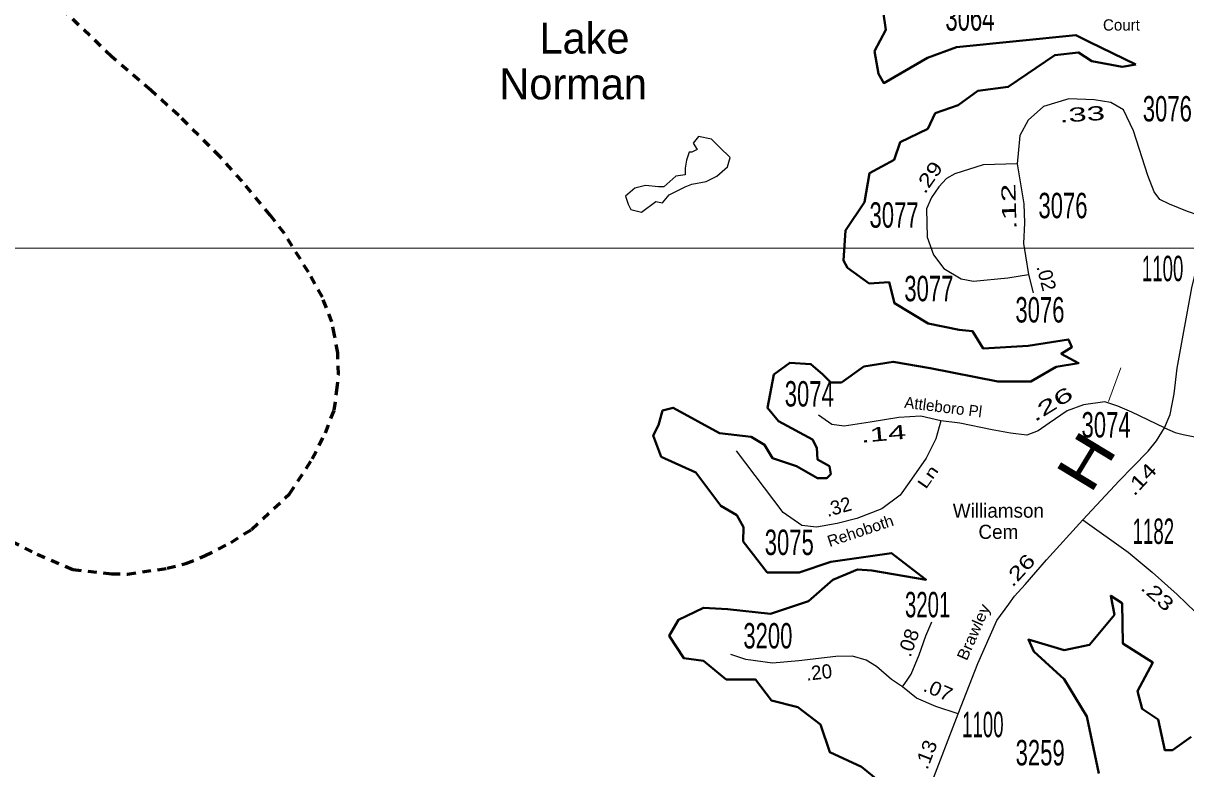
# Model space of a CAD drawing. Extents: x 418482 to 457047, y 194660 to 258388.
# Drawn here: x 433153 to 435213, y 198388 to 199709 of the extents above; entities that cross this region are included whole.
import ezdxf
from ezdxf.enums import TextEntityAlignment as Align

# ---------------------------------------------------------------- set-up
doc = ezdxf.new("R2010")
doc.units = 0
doc.header["$LTSCALE"] = 10
doc.linetypes.add('SHORT_DASHED', pattern=[2.7, 1.5, -1.2])
for name, color, linetype, lineweight in [('11', 7, 'Continuous', 40), ('17', 7, 'Continuous', 25), ('22', 7, 'Continuous', 25), ('32', 7, 'Continuous', 25), ('35', 7, 'Continuous', 13), ('52', 7, 'SHORT_DASHED', 60), ('60', 7, 'Continuous', 40), ('61', 7, 'Continuous', 13), ('63', 7, 'Continuous', 13), ('8', 7, 'Continuous', 25)]:
    doc.layers.add(name, color=color, linetype=linetype, lineweight=lineweight)
doc.layers.add('21', color=7, linetype='Continuous')

msp = doc.modelspace()

# ---------------------------------------------------------------- linework, layer by layer
at = {"layer": '32'}
for points in [[(435257.92, 199361.18), (435216.59, 199375.28), (435184.58, 199388.1), (435167.19, 199396.34), (435157.13, 199410.07), (435146.15, 199439.36), (435120.54, 199518.08), (435103.16, 199555.62), (435080.29, 199568.43), (435051.01, 199573.01), (435006.19, 199574.84), (434961.36, 199561.11), (434933.92, 199537.31), (434919.28, 199509.85), (434916.54, 199477.81), (434914.71, 199459.5)], [(434914.71, 199459.5), (434854.33, 199457.67), (434804.02, 199442.11), (434789.38, 199433.87), (434775.66, 199419.22), (434762.85, 199400), (434753.71, 199379.86), (434754.95, 199329.79)], [(434914.71, 199459.5), (434926.6, 199389.01), (434927.52, 199355.14), (434925.69, 199318.53), (434929.35, 199296.56), (434934.84, 199263.6), (434943.07, 199231.56)], [(435175.8, 198992.05), (435185.55, 199015.57), (435192.67, 199052.28), (435198.28, 199097.91), (435207.38, 199149.76), (435223.78, 199240.3), (435242.85, 199318.27), (435257.92, 199361.18)], [(434754.95, 199329.79), (434766.51, 199298.39), (434784.81, 199274.59), (434815, 199256.28), (434836.95, 199251.7), (434898.24, 199258.11), (434934.84, 199263.6)], [(435175.8, 198992.05), (435117.77, 199020.21), (435092.69, 199030.67), (435069.7, 199037.98), (435031.79, 199033.18), (435002.83, 199022.3), (434971.49, 199000.34), (434951.63, 198986.75), (434931.78, 198979.43), (434902.52, 198982.57), (434870.13, 198988.84), (434812.66, 199000.34), (434779.23, 199004.53)], [(434779.23, 199004.53), (434743.7, 199012.89), (434705.04, 199010.8), (434653.84, 199002.43), (434607.87, 198995.12), (434585.92, 198998.25), (434562.41, 199014.87)], [(434779.23, 199004.53), (434770.19, 198972.86), (434752.96, 198938.38), (434722.82, 198895.29), (434706.89, 198872.73), (434674.5, 198848.68), (434630.23, 198831.73), (434595.33, 198822.6), (434558.76, 198816.32), (434532.63, 198819.46), (434500, 198842.38), (434417.07, 198951.31)], [(435031.03, 198829.39), (435095.22, 198898.52), (435119.47, 198923.38), (435146.67, 198950.59), (435161.46, 198968.94), (435175.8, 198992.05)], [(435175.8, 198992.05), (435194.56, 198983.84), (435208.76, 198980.29), (435229.46, 198976.15), (435254.29, 198975.56), (435267.9, 198977.33), (435283.86, 198980.29), (435295.69, 198985.02), (435304.56, 198990.35), (435311.15, 198998.35)], [(434810.18, 198485.54), (434844.82, 198574.75), (434878.34, 198651.05), (434899.68, 198679.74), (434910.04, 198694.23), (434928.94, 198714.94), (434966.73, 198758.71), (435031.03, 198829.39)], [(435031.03, 198829.39), (435110.97, 198772.28), (435153.49, 198736.66), (435197.83, 198697.16), (435262.03, 198635.54), (435301.57, 198596.8), (435313.99, 198586.8)], [(434711.19, 198533.68), (434720.67, 198546.88), (434726.86, 198555.82), (434740.69, 198589.95), (434752.68, 198624.09), (434763.24, 198648.48)], [(434711.19, 198533.68), (434691.83, 198546.59), (434665.1, 198569.66), (434646.66, 198580.73), (434622.69, 198588.11), (434593.19, 198587.18), (434527.73, 198579.8), (434480.71, 198575.19), (434433.7, 198581.65), (434406.96, 198590.87)], [(434810.18, 198485.54), (434770.19, 198498.62), (434736.08, 198513.38), (434711.19, 198533.68)], [(434725.06, 198294.5), (434744.86, 198329.13), (434760.7, 198358.11), (434810.18, 198485.54)]]:
    msp.add_lwpolyline(points, dxfattribs=at)
at = {"layer": '35'}
msp.add_line((435076.16, 199038.8), (435098.44, 199098.63), dxfattribs=at)
at = {"layer": '52'}
msp.add_lwpolyline([(433131.65, 198791.7), (433177.53, 198768.21), (433241.02, 198741.31), (433309.79, 198733.83), (433337.84, 198733.26), (433408.18, 198743.44), (433441.28, 198751.92), (433474.49, 198765.28), (433521.33, 198789.34), (433557.77, 198812.4), (433624.91, 198875.09), (433665.19, 198937.1), (433688.69, 198983.59), (433704.13, 199023.53), (433709.11, 199058.8), (433711.51, 199086.81), (433710.45, 199125.26), (433704.98, 199156.47), (433699.96, 199179.75), (433683.16, 199223.39), (433658.44, 199267.81), (433615.91, 199336.36), (433591.54, 199367.96), (433540.92, 199428.75), (433502.15, 199472.22), (433428.6, 199545.07), (433379.5, 199589.97), (433309.94, 199649.31), (433157.98, 199795.7)], dxfattribs=at)
at = {"layer": '60'}
for points in [[(435125.08, 199635.6), (435042.09, 199675.71), (435018.6, 199687.46), (434807.24, 199666.31), (434755.57, 199647.51), (434678.07, 199602.86), (434668.68, 199619.31), (434661.63, 199659.26), (434681.52, 199696.78), (434676.82, 199729.68)], [(434286.22, 199023.08), (434304.82, 199027.7), (434387.02, 198983.04), (434443.38, 198975.99), (434466.86, 198961.89), (434480.96, 198938.39), (434523.23, 198924.29), (434560.8, 198903.14), (434577.24, 198903.14), (434584.29, 198910.19), (434581.94, 198924.29), (434560.8, 198936.04), (434559.31, 198956.55), (434552, 198971.7), (434491.66, 199003.94), (434471.84, 199027.34), (434483.3, 199086.45), (434511.49, 199107.6), (434549.06, 199105.25), (434570.2, 199086.45), (434584.29, 199072.35), (434603.08, 199072.35), (434643, 199100.55), (434694.51, 199109.34), (434760.27, 199097.59), (434880.04, 199074.09), (434938.76, 199074.09), (434983.38, 199099.94), (435023.3, 199106.99), (434992.77, 199123.44), (435011.56, 199135.19), (435005.25, 199148.67), (434934.06, 199137.54), (434854.21, 199132.84), (434835.42, 199163.39), (434811.94, 199165.74), (434756.84, 199176.69), (434696.86, 199212.75), (434687.47, 199250.35), (434652.24, 199248), (434613.88, 199275.61), (434606.56, 199288.78), (434610.22, 199341.72), (434644.06, 199392.06), (434652.59, 199442.92), (434696.47, 199467.05), (434707.16, 199497.86), (434755.91, 199521.88), (434769.34, 199549.64), (434810.19, 199563.81), (434844.82, 199588.76), (434898.83, 199595.81), (434981.03, 199652.21), (435023.3, 199656.91), (435046.86, 199641.55), (435100.33, 199631.64), (435125.08, 199635.6)], [(434676.22, 198361.18), (434638.64, 198391.73), (434582.28, 198417.58), (434565.84, 198466.94), (434525.91, 198497.49), (434478.94, 198509.24), (434450.51, 198546.56), (434429.37, 198546.56), (434398.84, 198546.56), (434358.92, 198579.46), (434323.69, 198584.16), (434297.86, 198624.11), (434314.3, 198652.31), (434358.92, 198673.46), (434401.19, 198671.11), (434477.34, 198663.06), (434544.45, 198685.21), (434587.66, 198722.86), (434631.34, 198741.61), (434657.18, 198739.26), (434753.04, 198723.06), (434691.81, 198770.4), (434584.29, 198755.09), (434527.93, 198736.29), (434471.56, 198736.29), (434429.19, 198791.09), (434429.29, 198816.19), (434417.55, 198837.34), (434389.36, 198853.79), (434345.06, 198912.84), (434283.68, 198940.74), (434269.59, 198978.34), (434278.99, 198997.14), (434286.22, 199023.08)], [(435059.02, 198379.98), (435037.88, 198481.04), (434997.96, 198546.84), (434943.94, 198596.19), (434934.55, 198617.34), (434997.96, 198598.54), (435042.58, 198607.94), (435086.71, 198661.26), (435080.22, 198694.92), (435100.34, 198681.52), (435101.56, 198610.45), (435154.82, 198576.66), (435127.78, 198525.89), (435136.03, 198494.41), (435164.21, 198475.6), (435175.95, 198421.55), (435190.04, 198421.55), (435222.92, 198445.05)]]:
    msp.add_lwpolyline(points, dxfattribs=at)
at = {"layer": '61', "lineweight": 25}
msp.add_lwpolyline([(434337.78, 199423.72), (434363.61, 199428.42), (434382.4, 199437.82), (434401.19, 199454.27), (434405.89, 199470.72), (434387.1, 199489.52), (434373.01, 199503.62), (434349.52, 199508.32), (434340.13, 199496.57), (434347.17, 199484.82), (434337.78, 199480.12), (434333.08, 199480.12), (434328.39, 199466.02), (434326.04, 199451.92), (434326.04, 199440.17), (434309.6, 199437.82), (434288.46, 199419.02), (434279.07, 199419.02), (434255.58, 199421.37), (434236.8, 199416.67), (434220.36, 199402.57), (434225.05, 199388.47), (434229.75, 199379.07), (434248.54, 199374.37), (434274.37, 199393.17), (434286.11, 199390.82), (434297.86, 199404.92), (434326.04, 199419.02)], close=True, dxfattribs=at)
at = {"layer": '63'}
msp.add_lwpolyline([(436949.6, 199310.67), (431018.17, 199310.67), (431018.17, 195523.46), (436949.6, 195523.46)], close=True, dxfattribs=at)

# ---------------------------------------------------------------- texts
at = {"layer": '11'}
msp.add_text('Court', height=20, dxfattribs=at).set_placement((435099.28, 199695.69), align=Align.CENTER)
msp.add_text('Attleboro Pl', height=20, rotation=352.87, dxfattribs=at).set_placement((434782.33, 199019.25), align=Align.CENTER)
for s, rotation, width, p in [('Ln', 55.026, 1.4, (434764.46, 198899.45)), ('Rehoboth', 18.528, 1.05, (434639.82, 198800.3)), ('Brawley', 66.281, 1.1, (434846.21, 198626.46))]:
    msp.add_text(s, height=20, rotation=rotation, dxfattribs=dict(at, width=width)).set_placement(p, align=Align.CENTER)
at = {"layer": '17'}
for s, rotation, width, p in [('.33', 3.487, 1.75, (435030.28, 199535.22)), ('.29', 55.235, 1.25, (434767.66, 199429.01)), ('.12', 91.688, 1.75, (434912.36, 199384.32)), ('.26', 31.74, 1.8, (434980.99, 199023.88)), ('.14', 5.159, 1.75, (434678.36, 198969.37)), ('.14', 47.124, 1.35, (435143, 198892.84)), ('.26', 47.613, 1.35, (434927.51, 198731.83)), ('.23', 318.3, 1.35, (435155.12, 198686.06)), ('.08', 70.654, 1.05, (434733.58, 198607.8)), ('.07', 336.6, 1.1, (434769.62, 198516.68)), ('.13', 68.78, 1.1, (434764.49, 198409.31))]:
    msp.add_text(s, height=25, rotation=rotation, dxfattribs=dict(at, width=width)).set_placement(p, align=Align.CENTER)
for s, rotation, p in [('.02', 284.386, (434954.3, 199254.9)), ('.32', 15.652, (434600.92, 198840.49)), ('.20', 6.433, (434564.69, 198546.91))]:
    msp.add_text(s, height=25, rotation=rotation, dxfattribs=at).set_placement(p, align=Align.CENTER)
at = {"layer": '21'}
for s, p in [('Lake', (434147.75, 199654.99)), ('Norman', (434127.6, 199573.86))]:
    msp.add_text(s, height=55, dxfattribs=at).set_placement(p, align=Align.CENTER)
at = {"layer": '22', "width": 1.3}
msp.add_text('H', height=75, rotation=58.801, dxfattribs=at).set_placement((435068.89, 198913.07), align=Align.CENTER)
at = {"layer": '22'}
for s, p in [('Williamson', (434881.2, 198833.06)), ('Cem', (434881.2, 198795.56))]:
    msp.add_text(s, height=25, dxfattribs=at).set_placement(p, align=Align.CENTER)
at = {"layer": '8', "width": 0.65}
msp.add_text('3064', height=45, dxfattribs=at).set_placement((434787.29, 199695.68))
at = {"layer": '8'}
for s, width, p in [('3076', 0.65, (435180.64, 199534.75)), ('3076', 0.65, (434995.67, 199363.4)), ('3077', 0.65, (434696.34, 199346.64)), ('1100', 0.55, (435172.2, 199251.9)), ('3077', 0.65, (434758, 199216.4)), ('3076', 0.65, (434954.85, 199178.72)), ('3074', 0.65, (434546.08, 199029.93)), ('3074', 0.65, (435072.06, 198975.08)), ('1182', 0.55, (435155.81, 198786.62)), ('3075', 0.65, (434510.63, 198766.95)), ('3201', 0.6, (434755.85, 198656.64)), ('3200', 0.65, (434472.72, 198601.46)), ('1100', 0.55, (434853.66, 198444.36)), ('3259', 0.65, (434955.28, 198394.42))]:
    msp.add_text(s, height=45, dxfattribs=dict(at, width=width)).set_placement(p, align=Align.CENTER)

doc.saveas('drawing.dxf')
